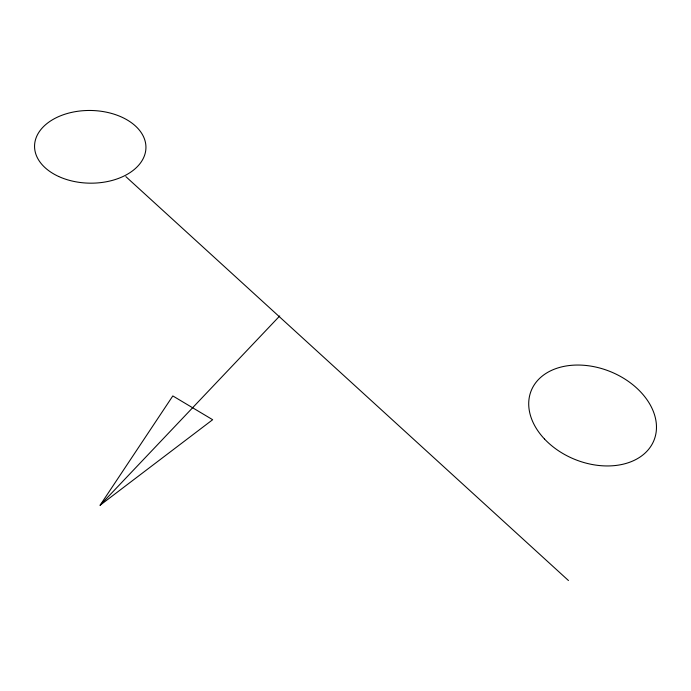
<?xml version="1.0" encoding="UTF-8"?>
<svg xmlns="http://www.w3.org/2000/svg" width="691" height="691" viewBox="0 0 691 691"><rect width="100%" height="100%" fill="white"/><g stroke="black" fill="none" stroke-linecap="round" stroke-linejoin="round"><path stroke-width="1.04" d="M100.117 505.233L172.819 395.934L212.655 419.713L100.117 505.233L279.734 315.942M125.84 176.62L568.46 580.526M544.508 439.018A66.215 47.359 22.1 0 0 653.055 442.404A66.215 47.359 22.1 0 0 580.233 365.081A66.215 47.359 22.1 0 0 544.508 439.018M58.683 176.49A55.703 36.355 0.9 0 0 145.766 150.206A55.703 36.355 0.9 0 0 66.276 113.79A55.703 36.355 0.9 0 0 58.683 176.49"/></g></svg>
